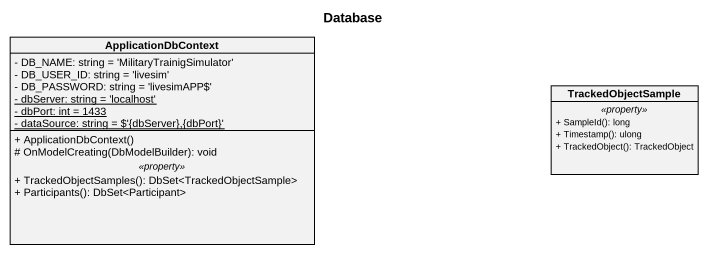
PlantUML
@startuml
title Database
hide circle
hide empty members
skinparam classAttributeIconSize 0
class ApplicationDbContext {
  - DB_NAME: string = 'MilitaryTrainigSimulator'
  - DB_USER_ID: string = 'livesim'
  - DB_PASSWORD: string = 'livesimAPP$'
  {static} - dbServer: string = 'localhost'
  {static} - dbPort: int = 1433
  {static} - dataSource: string = $'{dbServer},{dbPort}'
  --
  + ApplicationDbContext()
  # OnModelCreating(DbModelBuilder): void
  .. <<property>> ..
  + TrackedObjectSamples(): DbSet<TrackedObjectSample>
  + Participants(): DbSet<Participant>
}
class TrackedObjectSample {
  .. <<property>> ..
  + SampleId(): long
  + Timestamp(): ulong
  + TrackedObject(): TrackedObject
}
@enduml
